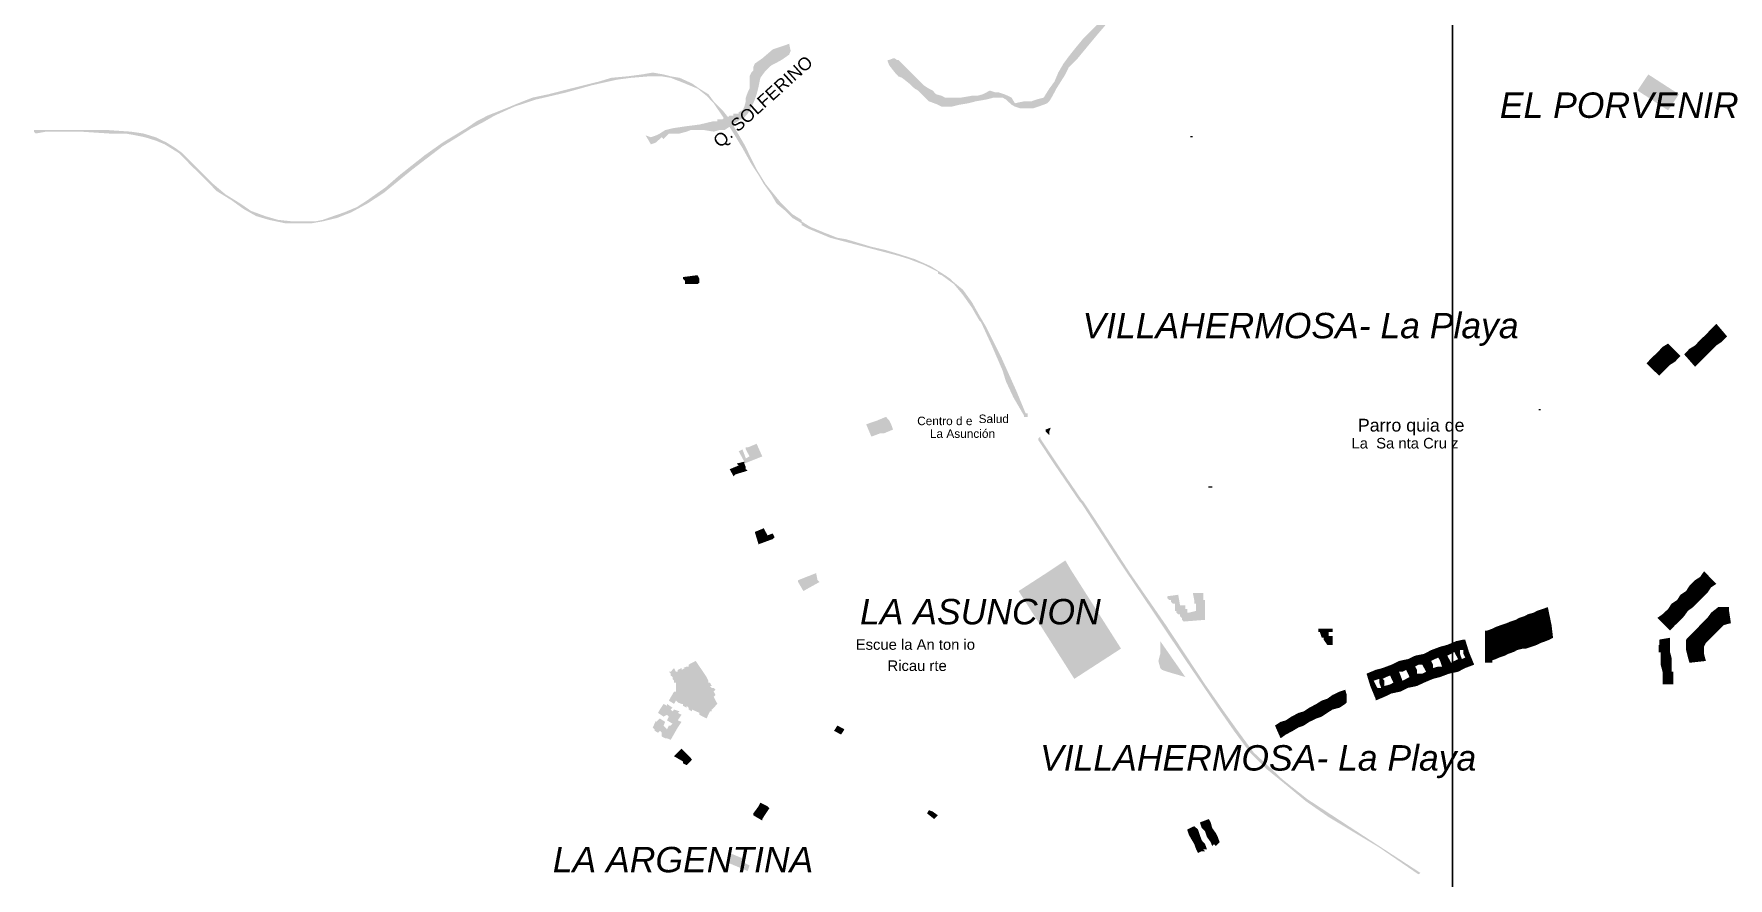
# Model space of a CAD drawing. Header units: millimetres. Extents: x -3588 to 75209, y -3737 to 38254.
# Drawn here: x 2974 to 4254, y 19229 to 19866 of the extents above; entities that cross this region are included whole.
import ezdxf

# ---------------------------------------------------------------- set-up
doc = ezdxf.new("R2010")
doc.units = ezdxf.units.MM
for name, color, linetype in [('H', 250, 'Continuous'), ('P', 253, 'Continuous'), ('T', 7, 'Continuous')]:
    doc.layers.add(name, color=color, linetype=linetype)

msp = doc.modelspace()

# ---------------------------------------------------------------- hatches: boundary and pattern name
at = {"layer": 'H', "linetype": 'Continuous'}
for points in [[(4041.519, 20194.553), (4041.519, 20186.375), (4037.566, 20182.422), (4033.325, 20178.469), (4029.372, 20175.636), (4027.964, 20171.699), (4025.419, 20170.275), (4024.011, 20167.458), (4019.786, 20163.506), (4017.241, 20158.144), (4014.408, 20155.312), (4013, 20152.495), (4011.88, 20149.95), (4009.047, 20147.134), (4007.639, 20144.589), (4005.094, 20143.181), (4005.094, 20141.773), (4003.686, 20140.364), (4002.278, 20138.94), (3999.461, 20137.82), (3998.325, 20136.411), (3994.084, 20133.579), (3991.555, 20131.05), (3988.722, 20126.809), (3988.722, 20125.401), (3987.314, 20124.264), (3987.314, 20121.448), (3985.906, 20117.495), (3985.906, 20116.087), (3984.77, 20113.254), (3984.77, 20110.725), (3984.77, 20109.301), (3984.77, 20105.076), (3984.77, 20102.531), (3984.77, 20099.715), (3985.906, 20098.29), (3987.314, 20094.338), (3987.314, 20091.521), (3991.555, 20086.16), (3992.675, 20082.207), (3994.084, 20080.798), (3995.508, 20079.39), (3995.508, 20077.966), (3996.916, 20076.845), (3996.916, 20072.604), (3996.916, 20068.652), (3996.916, 20065.835), (3996.916, 20063.29), (3996.916, 20059.065), (3996.916, 20055.112), (3995.508, 20053.688), (3994.084, 20050.871), (3991.555, 20048.327), (3990.131, 20046.919), (3987.314, 20046.919), (3985.906, 20045.51), (3980.545, 20042.966), (3979.136, 20041.557), (3976.592, 20040.149), (3973.759, 20038.741), (3969.806, 20038.741), (3954.859, 20034.788), (3949.481, 20031.955), (3945.256, 20030.547), (3941.303, 20029.426), (3937.351, 20026.594), (3933.11, 20025.185), (3927.748, 20021.233), (3923.795, 20018.416), (3919.57, 20014.463), (3914.209, 20009.102), (3910.256, 20003.452), (3907.424, 20000.908), (3903.471, 19998.091), (3900.654, 19995.547), (3896.701, 19992.714), (3892.46, 19989.897), (3888.507, 19988.777), (3884.282, 19985.944), (3881.738, 19984.536), (3880.329, 19983.128), (3878.921, 19981.991), (3878.921, 19980.583), (3877.513, 19979.175), (3877.513, 19977.766), (3876.376, 19976.342), (3873.56, 19975.222), (3872.135, 19975.222), (3872.135, 19973.814), (3869.607, 19972.389), (3868.183, 19970.981), (3865.366, 19968.452), (3862.821, 19965.62), (3861.413, 19962.803), (3860.005, 19962.803), (3857.188, 19961.667), (3853.235, 19958.85), (3850.402, 19957.442), (3846.449, 19954.897), (3845.041, 19954.897), (3845.041, 19953.489), (3843.633, 19952.065), (3843.633, 19950.656), (3843.633, 19948.128), (3842.497, 19943.887), (3842.497, 19939.934), (3842.497, 19935.693), (3842.497, 19934.572), (3842.497, 19933.164), (3841.088, 19931.74), (3839.68, 19928.923), (3838.272, 19927.803), (3835.727, 19926.379), (3832.91, 19926.379), (3831.486, 19926.379), (3826.125, 19926.379), (3823.308, 19926.379), (3820.763, 19927.803), (3819.355, 19927.803), (3817.947, 19928.923), (3816.539, 19930.331), (3816.539, 19931.74), (3815.402, 19935.693), (3813.994, 19941.342), (3813.994, 19943.887), (3812.586, 19946.703), (3811.161, 19952.065), (3808.633, 19956.017), (3807.208, 19957.442), (3807.208, 19958.85), (3805.8, 19958.85), (3801.847, 19960.258), (3799.03, 19960.258), (3797.622, 19960.258), (3796.214, 19958.85), (3795.078, 19957.442), (3793.669, 19956.017), (3792.261, 19954.897), (3790.837, 19953.489), (3789.428, 19949.248), (3788.308, 19946.703), (3785.475, 19941.342), (3782.659, 19935.693), (3781.522, 19930.331), (3780.114, 19926.379), (3780.114, 19924.97), (3781.522, 19923.562), (3781.522, 19922.154), (3782.659, 19921.017), (3784.067, 19919.609), (3786.884, 19918.201), (3790.837, 19915.368), (3795.078, 19912.839), (3797.622, 19910.007), (3799.03, 19907.478), (3800.439, 19906.054), (3800.439, 19903.237), (3800.439, 19901.829), (3800.439, 19899.284), (3800.439, 19897.876), (3800.439, 19895.043), (3797.622, 19892.515), (3795.078, 19887.153), (3792.261, 19882.912), (3784.067, 19873.598), (3775.889, 19863.996), (3769.104, 19855.818), (3762.334, 19847.624), (3755.564, 19840.855), (3754.428, 19838.31), (3753.02, 19835.493), (3746.234, 19824.755), (3743.418, 19819.394), (3740.873, 19815.169), (3739.465, 19813.744), (3736.648, 19812.624), (3732.695, 19811.216), (3728.454, 19809.792), (3725.909, 19809.792), (3724.501, 19809.792), (3721.685, 19809.792), (3720.548, 19809.792), (3719.14, 19809.792), (3714.915, 19811.216), (3712.37, 19812.624), (3708.129, 19816.577), (3705.585, 19817.985), (3702.768, 19817.985), (3701.36, 19817.985), (3698.815, 19817.985), (3693.454, 19816.577), (3685.26, 19815.169), (3679.899, 19813.744), (3673.129, 19812.624), (3667.48, 19811.216), (3662.119, 19811.216), (3659.574, 19811.216), (3656.757, 19812.624), (3653.941, 19813.744), (3649.988, 19815.169), (3647.155, 19817.985), (3644.611, 19820.53), (3641.794, 19823.347), (3639.249, 19824.755), (3635.024, 19828.708), (3629.663, 19832.949), (3626.831, 19834.069), (3624.286, 19836.902), (3620.061, 19842.263), (3618.925, 19845.08), (3618.925, 19846.504), (3620.061, 19846.504), (3622.878, 19847.624), (3624.286, 19847.624), (3625.71, 19846.504), (3626.831, 19846.504), (3628.239, 19845.08), (3631.071, 19842.263), (3635.024, 19838.31), (3639.249, 19834.069), (3641.794, 19831.541), (3646.035, 19827.3), (3649.988, 19824.755), (3652.805, 19823.347), (3655.349, 19820.53), (3659.574, 19819.394), (3662.119, 19817.985), (3664.935, 19817.985), (3668.888, 19817.985), (3674.266, 19817.985), (3682.443, 19819.394), (3686.684, 19819.394), (3690.637, 19820.53), (3693.454, 19821.938), (3695.999, 19823.347), (3700.224, 19821.938), (3702.768, 19821.938), (3707.009, 19820.53), (3709.538, 19819.394), (3712.37, 19817.985), (3714.915, 19813.744), (3721.685, 19815.169), (3727.334, 19815.169), (3731.287, 19816.577), (3736.648, 19817.985), (3740.873, 19824.755), (3744.826, 19830.116), (3747.659, 19836.902), (3751.611, 19843.671), (3755.564, 19849.033), (3759.789, 19854.394), (3766.559, 19862.588), (3781.522, 19877.551), (3786.884, 19884.321), (3789.428, 19889.682), (3790.837, 19891.09), (3792.261, 19893.923), (3792.261, 19896.468), (3793.669, 19899.284), (3793.669, 19901.829), (3792.261, 19904.646), (3790.837, 19906.054), (3789.428, 19908.598), (3786.884, 19911.415), (3782.659, 19914.248), (3778.706, 19916.792), (3775.889, 19918.201), (3775.889, 19919.609), (3774.753, 19921.017), (3774.753, 19923.562), (3774.753, 19927.803), (3774.753, 19931.74), (3777.297, 19938.525), (3780.114, 19942.478), (3782.659, 19946.703), (3784.067, 19950.656), (3786.884, 19956.017), (3789.428, 19958.85), (3790.837, 19960.258), (3792.261, 19961.667), (3793.669, 19962.803), (3795.078, 19962.803), (3797.622, 19964.211), (3800.439, 19964.211), (3804.392, 19964.211), (3808.633, 19962.803), (3809.753, 19962.803), (3811.161, 19960.258), (3812.586, 19957.442), (3815.402, 19954.897), (3817.947, 19946.703), (3820.763, 19942.478), (3820.763, 19938.525), (3822.172, 19937.117), (3822.172, 19934.572), (3823.308, 19933.164), (3823.308, 19931.74), (3826.125, 19930.331), (3827.533, 19928.923), (3828.957, 19928.923), (3830.078, 19928.923), (3832.91, 19930.331), (3835.727, 19931.74), (3836.863, 19933.164), (3838.272, 19934.572), (3839.68, 19935.693), (3839.68, 19938.525), (3839.68, 19939.934), (3839.68, 19942.478), (3839.68, 19945.295), (3839.68, 19949.248), (3841.088, 19952.065), (3842.497, 19953.489), (3842.497, 19954.897), (3845.041, 19957.442), (3847.858, 19958.85), (3850.402, 19960.258), (3851.811, 19961.667), (3854.643, 19962.803), (3857.188, 19964.211), (3860.005, 19967.028), (3861.413, 19968.452), (3863.958, 19970.981), (3865.366, 19973.814), (3868.183, 19975.222), (3869.607, 19976.342), (3872.135, 19979.175), (3872.135, 19981.991), (3873.56, 19981.991), (3874.968, 19983.128), (3876.376, 19983.128), (3878.921, 19985.944), (3880.329, 19987.353), (3881.738, 19988.777), (3883.146, 19989.897), (3884.282, 19989.897), (3885.691, 19991.306), (3888.507, 19994.138), (3889.932, 19995.547), (3892.46, 19996.667), (3897.837, 19999.5), (3900.654, 20002.316), (3904.607, 20006.269), (3911.377, 20014.463), (3914.209, 20016.992), (3918.162, 20021.233), (3922.387, 20023.777), (3924.932, 20026.594), (3930.581, 20030.547), (3934.534, 20031.955), (3938.487, 20034.788), (3944.12, 20037.316), (3949.481, 20038.741), (3958.812, 20041.557), (3968.398, 20044.102), (3973.759, 20045.51), (3975.183, 20045.51), (3976.592, 20046.919), (3980.545, 20049.751), (3981.953, 20049.751), (3983.361, 20049.751), (3987.314, 20050.871), (3988.722, 20050.871), (3990.131, 20050.871), (3990.131, 20052.28), (3990.131, 20055.112), (3991.555, 20059.065), (3992.675, 20060.474), (3994.084, 20063.29), (3992.675, 20070.076), (3991.555, 20075.437), (3990.131, 20077.966), (3988.722, 20082.207), (3987.314, 20084.751), (3984.77, 20087.568), (3983.361, 20090.401), (3980.545, 20098.29), (3980.545, 20099.715), (3980.545, 20102.531), (3980.545, 20105.076), (3980.545, 20109.301), (3980.545, 20111.846), (3980.545, 20114.662), (3981.953, 20117.495), (3981.953, 20120.039), (3983.361, 20122.856), (3984.77, 20124.264), (3984.77, 20125.401), (3985.906, 20126.809), (3987.314, 20129.626), (3990.131, 20133.579), (3992.675, 20136.411), (3994.084, 20137.82), (3996.916, 20138.94), (3998.325, 20140.364), (3999.461, 20141.773), (4000.869, 20141.773), (4002.278, 20143.181), (4003.686, 20144.589), (4006.231, 20147.134), (4006.231, 20148.542), (4007.639, 20149.95), (4009.047, 20151.375), (4010.456, 20153.903), (4010.456, 20155.312), (4011.88, 20156.736), (4013, 20158.144), (4013, 20159.265), (4013, 20162.097), (4014.408, 20163.506), (4015.833, 20164.914), (4017.241, 20167.458), (4018.649, 20170.275), (4019.786, 20171.699), (4018.649, 20172.82), (4018.649, 20174.228), (4019.786, 20175.636), (4021.194, 20177.061), (4022.602, 20179.589), (4024.011, 20179.589), (4025.419, 20181.014), (4026.555, 20182.422), (4029.372, 20185.239), (4032.205, 20187.783), (4036.157, 20190.6), (4037.566, 20192.024), (4041.519, 20194.553), (4041.519, 20194.553)], [(3544.411, 19858.635), (3545.532, 19853.274), (3544.411, 19850.441), (3538.762, 19846.504), (3536.217, 19845.08), (3530.856, 19842.263), (3526.615, 19838.31), (3522.662, 19832.949), (3521.254, 19826.179), (3519.846, 19820.53), (3518.437, 19816.577), (3517.301, 19813.744), (3515.893, 19811.216), (3514.484, 19808.383), (3513.076, 19805.855), (3510.532, 19803.022), (3509.123, 19801.614), (3507.715, 19801.614), (3495.568, 19793.42), (3492.751, 19793.42), (3491.343, 19793.42), (3487.39, 19792.299), (3480.605, 19793.42), (3476.652, 19793.42), (3472.427, 19793.42), (3469.882, 19793.42), (3467.065, 19792.299), (3461.688, 19790.891), (3457.463, 19790.891), (3453.51, 19790.891), (3452.102, 19789.467), (3449.557, 19786.65), (3448.149, 19788.058), (3445.316, 19785.53), (3443.908, 19784.106), (3439.955, 19782.697), (3436.002, 19789.467), (3439.955, 19788.058), (3443.908, 19789.467), (3446.741, 19790.891), (3450.694, 19793.42), (3456.327, 19794.844), (3465.641, 19796.252), (3476.652, 19797.661), (3487.39, 19800.205), (3488.798, 19800.205), (3490.207, 19800.205), (3490.207, 19801.614), (3491.343, 19801.614), (3492.751, 19801.614), (3494.16, 19801.614), (3495.568, 19803.022), (3496.976, 19803.022), (3498.113, 19803.022), (3499.521, 19804.43), (3500.929, 19804.43), (3502.338, 19804.43), (3502.338, 19805.855), (3503.762, 19805.855), (3504.882, 19805.855), (3506.291, 19805.855), (3506.291, 19806.975), (3509.123, 19808.383), (3510.532, 19811.216), (3511.668, 19815.169), (3511.668, 19817.985), (3513.076, 19821.938), (3514.484, 19824.755), (3514.484, 19830.116), (3514.484, 19834.069), (3515.893, 19836.902), (3517.301, 19838.31), (3517.301, 19840.855), (3518.437, 19843.671), (3524.087, 19847.624), (3531.993, 19854.394), (3536.217, 19855.818), (3544.411, 19858.635), (3544.411, 19858.635)], [(2992.811, 19792.299), (2983.225, 19792.299), (2975.319, 19790.891), (2973.895, 19792.299), (2973.895, 19793.42), (2975.319, 19793.42), (2982.089, 19793.42), (2991.403, 19793.42), (3009.183, 19793.42), (3030.644, 19793.42), (3047.016, 19792.299), (3056.618, 19790.891), (3065.932, 19788.058), (3074.11, 19784.106), (3080.896, 19779.881), (3086.257, 19775.928), (3094.435, 19767.734), (3109.398, 19752.77), (3118.713, 19744.88), (3129.723, 19738.095), (3137.917, 19732.446), (3148.64, 19728.493), (3158.242, 19725.676), (3168.964, 19724.556), (3177.142, 19724.556), (3186.472, 19724.556), (3192.106, 19725.676), (3200.011, 19728.493), (3208.205, 19731.325), (3217.792, 19735.278), (3225.986, 19740.639), (3239.541, 19750.242), (3250.263, 19759.556), (3269.18, 19774.519), (3282.719, 19784.106), (3300.515, 19794.844), (3308.421, 19800.205), (3316.599, 19804.43), (3330.154, 19809.792), (3339.74, 19813.744), (3350.478, 19817.985), (3362.609, 19820.53), (3378.981, 19824.755), (3400.714, 19830.116), (3410.044, 19832.949), (3422.463, 19834.069), (3433.186, 19835.493), (3441.363, 19836.902), (3449.557, 19835.493), (3454.919, 19834.069), (3461.688, 19832.949), (3471.018, 19828.708), (3476.652, 19824.755), (3483.437, 19820.53), (3487.39, 19815.169), (3494.16, 19808.383), (3499.521, 19801.614), (3504.882, 19792.299), (3510.532, 19782.697), (3519.846, 19763.781), (3526.615, 19752.77), (3537.626, 19739.231), (3541.579, 19735.278), (3546.94, 19729.917), (3553.726, 19725.676), (3553.726, 19724.556), (3560.495, 19720.315), (3570.097, 19716.362), (3580.82, 19712.121), (3587.589, 19711.001), (3606.506, 19705.351), (3617.516, 19702.807), (3626.831, 19699.99), (3639.249, 19696.037), (3651.396, 19690.676), (3662.119, 19683.906), (3666.36, 19681.074), (3667.48, 19679.665), (3675.674, 19672.896), (3682.443, 19663.582), (3687.805, 19653.979), (3693.454, 19644.377), (3704.176, 19622.932), (3716.323, 19595.822), (3723.093, 19579.45), (3724.501, 19579.45), (3724.501, 19578.042), (3724.501, 19576.905), (3723.093, 19576.905), (3721.685, 19576.905), (3721.685, 19578.042), (3713.779, 19591.597), (3708.129, 19603.728), (3705.585, 19611.922), (3697.407, 19630.822), (3689.213, 19648.618), (3687.805, 19650.026), (3682.443, 19659.341), (3675.674, 19668.943), (3668.888, 19677.121), (3659.574, 19683.906), (3656.757, 19685.027), (3656.757, 19686.435), (3646.035, 19691.796), (3635.024, 19696.037), (3626.831, 19698.582), (3621.469, 19699.99), (3605.386, 19704.231), (3575.459, 19712.121), (3561.903, 19717.77), (3559.087, 19718.906), (3553.726, 19721.723), (3553.726, 19723.131), (3546.94, 19727.084), (3541.579, 19732.446), (3534.809, 19738.095), (3530.856, 19744.88), (3525.207, 19752.77), (3521.254, 19759.556), (3515.893, 19767.734), (3509.123, 19779.881), (3500.929, 19793.42), (3492.751, 19805.855), (3487.39, 19813.744), (3482.013, 19819.394), (3475.243, 19824.755), (3465.641, 19828.708), (3454.919, 19832.949), (3448.149, 19834.069), (3438.547, 19834.069), (3424.992, 19832.949), (3414.269, 19831.541), (3395.353, 19827.3), (3376.164, 19821.938), (3365.442, 19819.394), (3353.295, 19816.577), (3336.923, 19811.216), (3321.96, 19804.43), (3312.646, 19799.069), (3304.468, 19794.844), (3293.729, 19788.058), (3282.719, 19781.289), (3271.996, 19773.095), (3259.865, 19763.781), (3238.116, 19746.001), (3225.986, 19738.095), (3213.567, 19731.325), (3202.844, 19727.084), (3192.106, 19724.556), (3183.928, 19723.131), (3174.326, 19723.131), (3163.603, 19723.131), (3151.456, 19725.676), (3141.87, 19728.493), (3132.268, 19733.87), (3122.954, 19740.639), (3111.943, 19747.409), (3101.221, 19758.42), (3093.027, 19766.325), (3083.713, 19775.928), (3072.702, 19782.697), (3065.932, 19785.53), (3057.738, 19788.058), (3050.969, 19789.467), (3043.063, 19790.891), (3030.644, 19790.891), (3009.183, 19792.299), (2992.811, 19792.299), (2992.811, 19792.299)], [(4208.341, 19808.383), (4185.2, 19823.347), (4193.378, 19835.493), (4216.535, 19820.53), (4208.341, 19808.383), (4208.341, 19808.383)], [(3476.652, 19681.074), (3476.652, 19678.257), (3475.243, 19677.121), (3465.641, 19677.121), (3465.641, 19679.665), (3464.233, 19681.074), (3464.233, 19682.482), (3475.243, 19683.906), (3476.652, 19681.074), (3476.652, 19681.074)], [(4252.944, 19637.608), (4248.991, 19633.655), (4240.813, 19643.257), (4244.766, 19647.194), (4252.944, 19637.608), (4252.944, 19637.608)], [(4213.703, 19618.691), (4204.116, 19629.702), (4208.341, 19632.246), (4217.656, 19622.932), (4213.703, 19618.691), (4213.703, 19618.691)], [(4240.813, 19626.869), (4236.86, 19622.932), (4228.666, 19630.822), (4232.619, 19635.063), (4240.813, 19626.869), (4240.813, 19626.869)], [(4244.766, 19630.822), (4240.813, 19626.869), (4232.619, 19635.063), (4236.86, 19639.016), (4244.766, 19630.822), (4244.766, 19630.822)], [(4248.991, 19633.655), (4244.766, 19630.822), (4236.86, 19639.016), (4240.813, 19643.257), (4248.991, 19633.655), (4248.991, 19633.655)], [(4205.525, 19611.922), (4201.572, 19607.969), (4191.97, 19617.283), (4195.923, 19621.508), (4205.525, 19611.922), (4205.525, 19611.922)], [(4209.766, 19616.147), (4205.525, 19611.922), (4195.923, 19621.508), (4200.164, 19625.461), (4209.766, 19616.147), (4209.766, 19616.147)], [(4213.703, 19618.691), (4209.766, 19616.147), (4200.164, 19625.461), (4204.116, 19629.702), (4213.703, 19618.691), (4213.703, 19618.691)], [(4232.619, 19618.691), (4228.666, 19614.738), (4220.488, 19624.052), (4224.441, 19628.293), (4232.619, 19618.691), (4232.619, 19618.691)], [(4236.86, 19622.932), (4232.619, 19618.691), (4224.441, 19628.293), (4228.666, 19630.822), (4236.86, 19622.932), (4236.86, 19622.932)], [(3622.878, 19567.319), (3616.108, 19564.487), (3613.291, 19564.487), (3606.506, 19561.958), (3602.553, 19571.272), (3610.747, 19574.089), (3617.516, 19576.905), (3620.061, 19574.089), (3621.469, 19571.272), (3622.878, 19567.319), (3622.878, 19567.319)], [(3740.873, 19563.078), (3738.056, 19565.895), (3738.056, 19567.319), (3742.009, 19568.728), (3740.873, 19565.895), (3740.873, 19564.487), (3740.873, 19563.078), (3740.873, 19563.078)], [(3509.123, 19552.356), (3509.123, 19552.356), (3511.668, 19545.57), (3514.484, 19546.995), (3511.668, 19552.356), (3511.668, 19553.764), (3513.076, 19553.764), (3519.846, 19556.581), (3524.087, 19546.995), (3510.532, 19541.633), (3510.532, 19543.042), (3506.291, 19550.947), (3509.123, 19552.356), (3509.123, 19552.356), (3511.668, 19552.356), (3509.123, 19552.356), (3509.123, 19552.356)], [(3763.742, 19513.115), (3746.234, 19538.801), (3732.695, 19559.125), (3732.695, 19560.534), (3734.103, 19561.958), (3734.103, 19560.534), (3747.659, 19540.209), (3765.151, 19514.523), (3766.559, 19513.115), (3777.297, 19496.743), (3801.847, 19458.91), (3828.957, 19419.685), (3858.596, 19374.795), (3873.56, 19353.334), (3884.282, 19338.386), (3895.293, 19323.423), (3911.377, 19308.459), (3917.026, 19303.098), (3923.795, 19297.737), (3935.942, 19288.134), (3966.989, 19267.81), (4021.194, 19232.522), (4019.786, 19231.385), (3990.131, 19251.71), (3952.026, 19274.579), (3934.534, 19286.726), (3919.57, 19299.145), (3904.607, 19311.276), (3892.46, 19323.423), (3880.329, 19339.794), (3868.183, 19357.287), (3842.497, 19395.119), (3817.947, 19431.816), (3795.078, 19465.696), (3765.151, 19511.706), (3763.742, 19513.115), (3763.742, 19513.115)], [(3503.762, 19533.439), (3502.338, 19532.031), (3499.521, 19537.392), (3506.291, 19540.209), (3504.882, 19541.633), (3510.532, 19543.042), (3510.532, 19541.633), (3511.668, 19538.801), (3511.668, 19537.392), (3513.076, 19536.256), (3503.762, 19533.439), (3503.762, 19533.439)], [(3533.401, 19486.02), (3531.993, 19484.596), (3521.254, 19480.659), (3518.437, 19489.973), (3525.207, 19492.79), (3528.04, 19487.429), (3531.993, 19488.837), (3533.401, 19486.02), (3533.401, 19486.02)], [(3740.873, 19460.334), (3753.02, 19468.512), (3756.973, 19461.743), (3795.078, 19401.889), (3759.789, 19379.036), (3717.732, 19445.371), (3740.873, 19460.334), (3740.873, 19460.334)], [(3564.736, 19450.732), (3555.134, 19445.371), (3551.181, 19452.141), (3551.181, 19453.549), (3564.736, 19458.91), (3565.856, 19453.549), (3567.265, 19452.141), (3564.736, 19450.732), (3564.736, 19450.732)], [(4237.98, 19443.947), (4234.027, 19440.01), (4224.441, 19449.324), (4228.666, 19453.549), (4237.98, 19443.947), (4237.98, 19443.947)], [(4240.813, 19448.188), (4237.98, 19443.947), (4228.666, 19453.549), (4232.619, 19456.093), (4240.813, 19448.188), (4240.813, 19448.188)], [(4244.766, 19450.732), (4240.813, 19448.188), (4232.619, 19456.093), (4235.452, 19460.334), (4244.766, 19450.732), (4244.766, 19450.732)], [(3858.596, 19423.622), (3841.088, 19422.214), (3842.497, 19422.214), (3841.088, 19423.622), (3841.088, 19425.046), (3839.68, 19426.455), (3839.68, 19427.863), (3838.272, 19427.863), (3836.863, 19428.999), (3836.863, 19430.407), (3835.727, 19430.407), (3835.727, 19431.816), (3835.727, 19435.769), (3834.319, 19435.769), (3832.91, 19437.177), (3832.91, 19438.585), (3831.486, 19438.585), (3830.078, 19440.01), (3830.078, 19441.418), (3838.272, 19442.538), (3839.68, 19434.632), (3843.633, 19434.632), (3843.633, 19431.816), (3845.041, 19431.816), (3845.041, 19428.999), (3846.449, 19428.999), (3851.811, 19430.407), (3851.811, 19435.769), (3850.402, 19435.769), (3850.402, 19438.585), (3849.282, 19443.947), (3857.188, 19443.947), (3857.188, 19438.585), (3858.596, 19438.585), (3858.596, 19428.999), (3858.596, 19423.622), (3858.596, 19423.622)], [(4227.258, 19433.224), (4223.305, 19430.407), (4215.127, 19438.585), (4217.656, 19442.538), (4227.258, 19433.224), (4227.258, 19433.224)], [(4231.211, 19437.177), (4227.258, 19433.224), (4217.656, 19442.538), (4221.897, 19445.371), (4231.211, 19437.177), (4231.211, 19437.177)], [(4234.027, 19440.01), (4231.211, 19437.177), (4221.897, 19445.371), (4224.441, 19449.324), (4234.027, 19440.01), (4234.027, 19440.01)], [(4106.718, 19415.444), (4105.31, 19414.308), (4103.901, 19414.308), (4099.948, 19426.455), (4102.493, 19427.863), (4106.718, 19415.444), (4106.718, 19415.444)], [(4110.671, 19416.852), (4107.854, 19415.444), (4106.718, 19415.444), (4102.493, 19427.863), (4106.718, 19428.999), (4110.671, 19416.852), (4110.671, 19416.852)], [(4113.503, 19418.261), (4112.079, 19416.852), (4110.671, 19416.852), (4106.718, 19428.999), (4109.262, 19430.407), (4113.503, 19418.261), (4113.503, 19418.261)], [(4117.456, 19419.685), (4114.624, 19418.261), (4113.503, 19418.261), (4109.262, 19430.407), (4113.503, 19431.816), (4117.456, 19419.685), (4117.456, 19419.685)], [(4120.273, 19419.685), (4117.456, 19419.685), (4113.503, 19431.816), (4117.456, 19433.224), (4120.273, 19419.685), (4120.273, 19419.685)], [(4213.703, 19419.685), (4209.766, 19415.444), (4200.164, 19425.046), (4204.116, 19427.863), (4213.703, 19419.685), (4213.703, 19419.685)], [(4216.535, 19422.214), (4213.703, 19419.685), (4204.116, 19427.863), (4208.341, 19431.816), (4216.535, 19422.214), (4216.535, 19422.214)], [(4220.488, 19426.455), (4216.535, 19422.214), (4208.341, 19431.816), (4210.886, 19435.769), (4220.488, 19426.455), (4220.488, 19426.455)], [(4223.305, 19430.407), (4220.488, 19426.455), (4210.886, 19435.769), (4215.127, 19438.585), (4223.305, 19430.407), (4223.305, 19430.407)], [(4250.415, 19419.685), (4246.174, 19415.444), (4237.98, 19425.046), (4240.813, 19428.999), (4250.415, 19419.685), (4250.415, 19419.685)], [(4250.415, 19419.685), (4240.813, 19428.999), (4246.174, 19433.224), (4248.991, 19433.224), (4250.415, 19419.685), (4250.415, 19419.685)], [(4254.352, 19430.407), (4255.776, 19421.093), (4250.415, 19419.685), (4248.991, 19433.224), (4254.352, 19433.224), (4254.352, 19430.407), (4254.352, 19430.407)], [(3950.906, 19404.722), (3948.073, 19408.674), (3948.073, 19410.083), (3946.665, 19410.083), (3945.256, 19414.308), (3944.12, 19414.308), (3944.12, 19416.852), (3954.859, 19416.852), (3954.859, 19414.308), (3952.026, 19414.308), (3952.026, 19411.491), (3954.859, 19411.491), (3954.859, 19406.13), (3954.859, 19404.722), (3950.906, 19404.722), (3950.906, 19404.722)], [(4076.807, 19404.722), (4073.974, 19403.297), (4071.43, 19401.889), (4070.021, 19401.889), (4070.021, 19415.444), (4071.43, 19415.444), (4076.807, 19404.722), (4076.807, 19404.722)], [(4079.624, 19404.722), (4078.215, 19404.722), (4076.807, 19404.722), (4071.43, 19415.444), (4075.383, 19416.852), (4079.624, 19404.722), (4079.624, 19404.722)], [(4083.576, 19406.13), (4080.76, 19406.13), (4079.624, 19404.722), (4075.383, 19416.852), (4078.215, 19418.261), (4083.576, 19406.13), (4083.576, 19406.13)], [(4086.393, 19407.538), (4084.985, 19407.538), (4083.576, 19406.13), (4078.215, 19418.261), (4082.168, 19419.685), (4086.393, 19407.538), (4086.393, 19407.538)], [(4090.346, 19408.674), (4087.529, 19408.674), (4086.393, 19407.538), (4082.168, 19419.685), (4086.393, 19421.093), (4090.346, 19408.674), (4090.346, 19408.674)], [(4093.179, 19410.083), (4091.754, 19410.083), (4090.346, 19408.674), (4086.393, 19421.093), (4088.938, 19422.214), (4093.179, 19410.083), (4093.179, 19410.083)], [(4097.132, 19411.491), (4094.299, 19411.491), (4093.179, 19410.083), (4088.938, 19422.214), (4093.179, 19423.622), (4097.132, 19411.491), (4097.132, 19411.491)], [(4099.948, 19412.899), (4098.54, 19412.899), (4097.132, 19411.491), (4093.179, 19423.622), (4095.707, 19425.046), (4099.948, 19412.899), (4099.948, 19412.899)], [(4103.901, 19414.308), (4101.085, 19412.899), (4099.948, 19412.899), (4095.707, 19425.046), (4099.948, 19426.455), (4103.901, 19414.308), (4103.901, 19414.308)], [(4109.262, 19404.722), (4105.31, 19403.297), (4101.085, 19412.899), (4103.901, 19414.308), (4105.31, 19414.308), (4109.262, 19404.722), (4109.262, 19404.722)], [(4112.079, 19406.13), (4109.262, 19404.722), (4105.31, 19414.308), (4106.718, 19415.444), (4107.854, 19415.444), (4112.079, 19406.13), (4112.079, 19406.13)], [(4116.032, 19407.538), (4112.079, 19406.13), (4107.854, 19415.444), (4110.671, 19416.852), (4112.079, 19416.852), (4116.032, 19407.538), (4116.032, 19407.538)], [(4118.865, 19408.674), (4116.032, 19407.538), (4112.079, 19416.852), (4113.503, 19418.261), (4114.624, 19418.261), (4118.865, 19408.674), (4118.865, 19408.674)], [(4121.409, 19410.083), (4118.865, 19408.674), (4114.624, 19418.261), (4117.456, 19419.685), (4120.273, 19419.685), (4121.409, 19410.083), (4121.409, 19410.083)], [(4236.86, 19406.13), (4235.452, 19403.297), (4221.897, 19408.674), (4227.258, 19414.308), (4236.86, 19406.13), (4236.86, 19406.13)], [(4239.405, 19408.674), (4236.86, 19406.13), (4227.258, 19414.308), (4231.211, 19418.261), (4239.405, 19408.674), (4239.405, 19408.674)], [(4243.63, 19412.899), (4239.405, 19408.674), (4231.211, 19418.261), (4234.027, 19421.093), (4243.63, 19412.899), (4243.63, 19412.899)], [(4246.174, 19415.444), (4243.63, 19412.899), (4234.027, 19421.093), (4237.98, 19425.046), (4246.174, 19415.444), (4246.174, 19415.444)], [(3843.633, 19380.444), (3830.078, 19384.397), (3826.125, 19385.805), (3824.716, 19387.213), (3823.308, 19392.575), (3824.716, 19397.936), (3824.716, 19404.722), (3824.716, 19406.13), (3824.716, 19407.538), (3843.633, 19380.444), (3843.633, 19380.444)], [(4036.157, 19401.889), (4038.974, 19392.575), (4036.157, 19392.575), (4034.733, 19395.119), (4032.205, 19393.983), (4029.372, 19400.769), (4036.157, 19403.297), (4036.157, 19401.889), (4036.157, 19401.889)], [(4042.927, 19393.983), (4038.974, 19392.575), (4036.157, 19401.889), (4036.157, 19403.297), (4041.519, 19404.722), (4042.927, 19404.722), (4044.335, 19397.936), (4041.519, 19396.528), (4042.927, 19393.983), (4042.927, 19393.983)], [(4051.105, 19400.769), (4051.105, 19397.936), (4048.288, 19396.528), (4046.88, 19399.36), (4044.335, 19397.936), (4042.927, 19404.722), (4041.519, 19404.722), (4048.288, 19407.538), (4048.288, 19406.13), (4051.105, 19400.769), (4051.105, 19400.769)], [(4055.058, 19408.674), (4057.891, 19399.36), (4053.65, 19397.936), (4053.65, 19400.769), (4051.105, 19400.769), (4048.288, 19406.13), (4048.288, 19407.538), (4053.65, 19408.674), (4055.058, 19408.674), (4055.058, 19408.674)], [(4070.021, 19391.166), (4075.671, 19391.166), (4075.671, 19402.177), (4070.021, 19402.177), (4070.021, 19391.166)], [(4078.215, 19393.983), (4073.974, 19392.575), (4071.43, 19401.889), (4073.974, 19403.297), (4078.215, 19393.983), (4078.215, 19393.983)], [(4080.76, 19395.119), (4078.215, 19393.983), (4073.974, 19403.297), (4076.807, 19404.722), (4078.215, 19404.722), (4080.76, 19395.119), (4080.76, 19395.119)], [(4084.985, 19396.528), (4080.76, 19395.119), (4078.215, 19404.722), (4079.624, 19404.722), (4080.76, 19406.13), (4084.985, 19396.528), (4084.985, 19396.528)], [(4087.529, 19397.936), (4084.985, 19396.528), (4080.76, 19406.13), (4083.576, 19406.13), (4084.985, 19407.538), (4087.529, 19397.936), (4087.529, 19397.936)], [(4091.754, 19399.36), (4087.529, 19397.936), (4084.985, 19407.538), (4086.393, 19407.538), (4087.529, 19408.674), (4091.754, 19399.36), (4091.754, 19399.36)], [(4094.299, 19400.769), (4091.754, 19399.36), (4087.529, 19408.674), (4090.346, 19408.674), (4091.754, 19410.083), (4094.299, 19400.769), (4094.299, 19400.769)], [(4098.54, 19401.889), (4094.299, 19400.769), (4091.754, 19410.083), (4093.179, 19410.083), (4094.299, 19411.491), (4098.54, 19401.889), (4098.54, 19401.889)], [(4101.085, 19401.889), (4098.54, 19401.889), (4094.299, 19411.491), (4097.132, 19411.491), (4098.54, 19412.899), (4101.085, 19401.889), (4101.085, 19401.889)], [(4105.31, 19403.297), (4101.085, 19401.889), (4098.54, 19412.899), (4099.948, 19412.899), (4101.085, 19412.899), (4105.31, 19403.297), (4105.31, 19403.297)], [(4201.284, 19399.072), (4209.766, 19399.072), (4209.766, 19404.722), (4201.284, 19404.722), (4201.284, 19399.072)], [(4209.766, 19404.722), (4201.572, 19404.722), (4201.572, 19408.674), (4209.766, 19410.083), (4209.766, 19404.722), (4209.766, 19404.722)], [(4235.452, 19403.297), (4221.897, 19400.769), (4221.897, 19408.674), (4235.452, 19403.297), (4235.452, 19403.297)], [(4235.452, 19397.936), (4223.305, 19395.119), (4221.897, 19400.769), (4235.452, 19403.297), (4235.452, 19397.936), (4235.452, 19397.936)], [(3457.463, 19360.119), (3458.872, 19362.648), (3460.28, 19361.239), (3463.113, 19360.119), (3464.233, 19360.119), (3464.233, 19358.711), (3467.065, 19357.287), (3467.065, 19358.711), (3468.474, 19357.287), (3468.474, 19355.878), (3471.018, 19354.47), (3471.018, 19355.878), (3476.652, 19353.334), (3476.652, 19351.925), (3479.196, 19350.517), (3482.013, 19349.109), (3484.557, 19354.47), (3485.966, 19354.47), (3485.966, 19355.878), (3487.39, 19357.287), (3488.798, 19358.711), (3490.207, 19360.119), (3487.39, 19365.48), (3488.798, 19366.889), (3487.39, 19369.433), (3488.798, 19370.842), (3487.39, 19372.25), (3485.966, 19372.25), (3484.557, 19373.658), (3485.966, 19373.658), (3484.557, 19376.203), (3483.437, 19376.203), (3483.437, 19377.611), (3482.013, 19380.444), (3473.835, 19392.575), (3471.018, 19391.166), (3468.474, 19389.758), (3468.474, 19388.35), (3467.065, 19388.35), (3464.233, 19387.213), (3465.641, 19387.213), (3463.113, 19385.805), (3463.113, 19387.213), (3460.28, 19385.805), (3460.28, 19384.397), (3458.872, 19384.397), (3457.463, 19387.213), (3454.919, 19384.397), (3453.51, 19384.397), (3454.919, 19382.972), (3454.919, 19381.564), (3456.327, 19380.444), (3456.327, 19379.036), (3457.463, 19377.611), (3457.463, 19376.203), (3458.872, 19376.203), (3458.872, 19369.433), (3461.688, 19369.433), (3463.113, 19368.025), (3464.233, 19368.025), (3467.065, 19366.889), (3465.641, 19365.48), (3468.474, 19365.48), (3469.882, 19364.072), (3472.427, 19362.648), (3475.243, 19362.648), (3475.243, 19361.239), (3476.652, 19360.119), (3482.013, 19362.648), (3482.013, 19364.072), (3483.437, 19365.48), (3482.013, 19365.48), (3480.605, 19365.48), (3479.196, 19368.025), (3480.605, 19368.025), (3479.196, 19370.842), (3477.788, 19372.25), (3476.652, 19373.658), (3473.835, 19376.203), (3475.243, 19376.203), (3472.427, 19382.972), (3461.688, 19374.795), (3461.688, 19369.433), (3458.872, 19369.433), (3457.463, 19369.433), (3453.51, 19362.648), (3457.463, 19360.119), (3457.463, 19360.119)], [(3999.461, 19389.758), (4002.278, 19380.444), (3999.461, 19379.036), (3998.325, 19381.564), (3995.508, 19380.444), (3992.675, 19387.213), (3999.461, 19389.758), (3999.461, 19389.758)], [(4006.231, 19381.564), (4002.278, 19380.444), (3999.461, 19389.758), (4005.094, 19392.575), (4005.094, 19391.166), (4007.639, 19384.397), (4005.094, 19384.397), (4006.231, 19381.564), (4006.231, 19381.564)], [(4011.88, 19393.983), (4014.408, 19384.397), (4011.88, 19382.972), (4010.456, 19385.805), (4007.639, 19384.397), (4005.094, 19391.166), (4005.094, 19392.575), (4011.88, 19393.983), (4011.88, 19393.983)], [(4018.649, 19385.805), (4014.408, 19384.397), (4011.88, 19393.983), (4017.241, 19396.528), (4017.241, 19395.119), (4019.786, 19389.758), (4017.241, 19388.35), (4018.649, 19385.805), (4018.649, 19385.805)], [(4024.011, 19397.936), (4026.555, 19388.35), (4024.011, 19387.213), (4022.602, 19389.758), (4019.786, 19389.758), (4017.241, 19395.119), (4017.241, 19396.528), (4024.011, 19397.936), (4024.011, 19397.936)], [(4024.011, 19376.203), (4022.602, 19382.972), (4025.419, 19384.397), (4024.011, 19387.213), (4026.555, 19388.35), (4030.78, 19379.036), (4024.011, 19376.203), (4024.011, 19376.203)], [(4030.78, 19389.758), (4026.555, 19388.35), (4024.011, 19397.936), (4029.372, 19400.769), (4032.205, 19393.983), (4029.372, 19392.575), (4030.78, 19389.758), (4030.78, 19389.758)], [(4030.78, 19379.036), (4026.555, 19388.35), (4030.78, 19389.758), (4030.78, 19387.213), (4034.733, 19388.35), (4036.157, 19381.564), (4036.157, 19380.444), (4030.78, 19379.036), (4030.78, 19379.036)], [(4036.157, 19381.564), (4034.733, 19388.35), (4037.566, 19388.35), (4036.157, 19392.575), (4038.974, 19392.575), (4042.927, 19382.972), (4036.157, 19380.444), (4036.157, 19381.564), (4036.157, 19381.564)], [(4042.927, 19382.972), (4038.974, 19392.575), (4042.927, 19393.983), (4044.335, 19391.166), (4046.88, 19392.575), (4048.288, 19385.805), (4049.697, 19384.397), (4042.927, 19382.972), (4042.927, 19382.972)], [(4048.288, 19385.805), (4046.88, 19392.575), (4049.697, 19393.983), (4048.288, 19396.528), (4051.105, 19397.936), (4052.529, 19393.983), (4055.058, 19387.213), (4049.697, 19384.397), (4048.288, 19385.805), (4048.288, 19385.805)], [(4061.843, 19389.758), (4055.058, 19387.213), (4052.529, 19393.983), (4055.058, 19395.119), (4053.65, 19397.936), (4057.891, 19399.36), (4061.843, 19389.758), (4061.843, 19389.758)], [(4210.886, 19395.119), (4202.708, 19393.983), (4202.708, 19399.36), (4209.766, 19399.36), (4210.886, 19395.119), (4210.886, 19395.119)], [(4210.886, 19389.758), (4202.708, 19389.758), (4202.708, 19393.983), (4210.886, 19395.119), (4210.886, 19389.758), (4210.886, 19389.758)], [(4210.886, 19384.397), (4204.116, 19384.397), (4202.708, 19389.758), (4210.886, 19389.758), (4210.886, 19384.397), (4210.886, 19384.397)], [(4236.86, 19392.575), (4224.441, 19391.166), (4223.305, 19395.119), (4235.452, 19397.936), (4236.86, 19392.575), (4236.86, 19392.575)], [(3984.77, 19373.658), (3983.361, 19373.658), (3980.545, 19382.972), (3987.314, 19385.805), (3987.314, 19384.397), (3990.131, 19379.036), (3985.906, 19377.611), (3987.314, 19374.795), (3984.77, 19373.658), (3984.77, 19373.658)], [(3987.314, 19385.805), (3992.675, 19387.213), (3995.508, 19380.444), (3992.675, 19379.036), (3994.084, 19377.611), (3990.131, 19376.203), (3990.131, 19379.036), (3987.314, 19384.397), (3987.314, 19385.805), (3987.314, 19385.805)], [(3994.084, 19377.611), (3994.084, 19373.658), (3998.325, 19374.795), (3999.461, 19368.025), (3994.084, 19365.48), (3991.555, 19372.25), (3990.131, 19376.203), (3994.084, 19377.611), (3994.084, 19377.611)], [(4006.231, 19369.433), (3999.461, 19368.025), (3998.325, 19374.795), (4000.869, 19376.203), (3999.461, 19379.036), (4002.278, 19380.444), (4006.231, 19370.842), (4006.231, 19369.433), (4006.231, 19369.433)], [(4006.231, 19381.564), (4007.639, 19377.611), (4010.456, 19379.036), (4011.88, 19372.25), (4006.231, 19369.433), (4006.231, 19370.842), (4002.278, 19380.444), (4006.231, 19381.564), (4006.231, 19381.564)], [(4011.88, 19372.25), (4010.456, 19379.036), (4013, 19380.444), (4011.88, 19382.972), (4014.408, 19384.397), (4018.649, 19374.795), (4018.649, 19373.658), (4011.88, 19372.25), (4011.88, 19372.25)], [(4018.649, 19374.795), (4014.408, 19384.397), (4018.649, 19385.805), (4018.649, 19382.972), (4022.602, 19382.972), (4024.011, 19376.203), (4018.649, 19373.658), (4018.649, 19374.795), (4018.649, 19374.795)], [(4204.116, 19378.748), (4212.294, 19378.748), (4212.294, 19384.397), (4204.116, 19384.397), (4204.116, 19378.748)], [(4212.294, 19374.795), (4204.116, 19374.795), (4204.116, 19379.036), (4212.294, 19380.444), (4212.294, 19374.795), (4212.294, 19374.795)], [(3954.859, 19355.878), (3950.906, 19353.334), (3946.665, 19362.648), (3950.906, 19364.072), (3954.859, 19355.878), (3954.859, 19355.878)], [(3960.22, 19357.287), (3954.859, 19355.878), (3950.906, 19364.072), (3954.859, 19366.889), (3960.22, 19357.287), (3960.22, 19357.287)], [(3964.445, 19360.119), (3960.22, 19357.287), (3954.859, 19366.889), (3960.22, 19369.433), (3964.445, 19360.119), (3964.445, 19360.119)], [(3964.445, 19360.119), (3960.22, 19369.433), (3964.445, 19370.842), (3965.581, 19366.889), (3965.581, 19361.239), (3964.445, 19360.119), (3964.445, 19360.119)], [(3987.314, 19374.795), (3988.722, 19372.25), (3991.555, 19372.25), (3994.084, 19365.48), (3987.314, 19362.648), (3987.314, 19364.072), (3983.361, 19373.658), (3984.77, 19373.658), (3987.314, 19374.795), (3987.314, 19374.795)], [(3463.113, 19346.564), (3460.28, 19342.323), (3454.919, 19333.009), (3452.102, 19334.145), (3450.694, 19334.145), (3448.149, 19335.553), (3448.149, 19338.386), (3446.741, 19339.794), (3445.316, 19338.386), (3442.788, 19339.794), (3442.788, 19340.915), (3441.363, 19342.323), (3443.908, 19347.7), (3443.908, 19346.564), (3446.741, 19349.109), (3450.694, 19346.564), (3449.557, 19343.747), (3452.102, 19340.915), (3453.51, 19343.747), (3454.919, 19343.747), (3456.327, 19345.156), (3452.102, 19347.7), (3453.51, 19350.517), (3452.102, 19351.925), (3449.557, 19350.517), (3445.316, 19353.334), (3446.741, 19355.878), (3449.557, 19360.119), (3452.102, 19358.711), (3452.102, 19360.119), (3456.327, 19357.287), (3454.919, 19355.878), (3456.327, 19354.47), (3457.463, 19355.878), (3461.688, 19354.47), (3460.28, 19353.334), (3463.113, 19351.925), (3460.28, 19347.7), (3463.113, 19346.564), (3463.113, 19346.564)], [(3929.157, 19342.323), (3924.932, 19339.794), (3919.57, 19347.7), (3923.795, 19350.517), (3929.157, 19342.323), (3929.157, 19342.323)], [(3933.11, 19343.747), (3929.157, 19342.323), (3923.795, 19350.517), (3929.157, 19353.334), (3933.11, 19343.747), (3933.11, 19343.747)], [(3937.351, 19346.564), (3933.11, 19343.747), (3929.157, 19353.334), (3933.11, 19354.47), (3937.351, 19346.564), (3937.351, 19346.564)], [(3942.712, 19349.109), (3937.351, 19346.564), (3933.11, 19354.47), (3937.351, 19357.287), (3942.712, 19349.109), (3942.712, 19349.109)], [(3946.665, 19350.517), (3942.712, 19349.109), (3937.351, 19357.287), (3942.712, 19360.119), (3946.665, 19350.517), (3946.665, 19350.517)], [(3950.906, 19353.334), (3946.665, 19350.517), (3942.712, 19360.119), (3946.665, 19362.648), (3950.906, 19353.334), (3950.906, 19353.334)], [(3583.636, 19342.323), (3586.181, 19340.915), (3583.636, 19336.962), (3578.275, 19339.794), (3580.82, 19343.747), (3583.636, 19342.323), (3583.636, 19342.323)], [(3919.57, 19336.962), (3915.618, 19334.145), (3911.377, 19343.747), (3915.618, 19346.564), (3919.57, 19336.962), (3919.57, 19336.962)], [(3924.932, 19339.794), (3919.57, 19336.962), (3915.618, 19346.564), (3919.57, 19347.7), (3924.932, 19339.794), (3924.932, 19339.794)], [(3463.113, 19326.239), (3469.882, 19319.47), (3471.018, 19318.061), (3467.065, 19313.82), (3464.233, 19315.229), (3464.233, 19316.637), (3457.463, 19320.59), (3463.113, 19326.239), (3463.113, 19326.239)], [(3524.087, 19273.171), (3524.087, 19272.035), (3517.301, 19275.988), (3517.301, 19277.412), (3521.254, 19282.773), (3522.662, 19285.59), (3528.04, 19282.773), (3529.448, 19281.349), (3524.087, 19273.171), (3524.087, 19273.171)], [(3648.564, 19277.412), (3649.988, 19279.941), (3652.805, 19278.82), (3656.757, 19275.988), (3653.941, 19273.171), (3648.564, 19277.412), (3648.564, 19277.412)], [(3862.821, 19270.626), (3856.052, 19266.401), (3854.643, 19270.626), (3861.413, 19273.171), (3862.821, 19270.626), (3862.821, 19270.626)], [(3853.235, 19265.265), (3846.449, 19261.024), (3845.041, 19265.265), (3850.402, 19267.81), (3853.235, 19265.265), (3853.235, 19265.265)], [(3854.643, 19261.024), (3847.858, 19258.496), (3846.449, 19261.024), (3853.235, 19265.265), (3854.643, 19261.024), (3854.643, 19261.024)], [(3856.052, 19257.087), (3850.402, 19254.255), (3847.858, 19258.496), (3854.643, 19261.024), (3856.052, 19257.087), (3856.052, 19257.087)], [(3863.958, 19266.401), (3858.596, 19263.857), (3856.052, 19266.401), (3862.821, 19270.626), (3863.958, 19266.401), (3863.958, 19266.401)], [(3866.774, 19262.449), (3860.005, 19259.616), (3858.596, 19263.857), (3863.958, 19266.401), (3866.774, 19262.449), (3866.774, 19262.449)], [(3868.183, 19259.616), (3862.821, 19255.663), (3860.005, 19259.616), (3866.774, 19262.449), (3868.183, 19259.616), (3868.183, 19259.616)], [(3509.123, 19243.532), (3509.123, 19240.699), (3514.484, 19238.171), (3513.076, 19233.93), (3496.976, 19240.699), (3499.521, 19247.485), (3509.123, 19243.532), (3509.123, 19243.532)], [(3858.596, 19254.255), (3851.811, 19250.302), (3850.402, 19254.255), (3856.052, 19257.087), (3858.596, 19254.255), (3858.596, 19254.255)], [(3851.811, 19250.302), (3858.596, 19254.255), (3860.005, 19250.302), (3857.188, 19250.302), (3858.596, 19248.893), (3856.052, 19248.893), (3853.235, 19247.485), (3851.811, 19250.302), (3851.811, 19250.302)], [(3862.821, 19255.663), (3868.183, 19259.616), (3869.607, 19255.663), (3868.183, 19254.255), (3866.774, 19252.846), (3865.366, 19254.255), (3863.958, 19252.846), (3862.821, 19255.663), (3862.821, 19255.663)]]:
    msp.add_hatch(color=256, dxfattribs=at).paths.add_polyline_path(points)

# ---------------------------------------------------------------- linework, layer by layer
at = {"layer": 'P', "const_width": 1.2}
msp.add_lwpolyline([(4045.472, 14444.355), (4045.472, 23770.582)], dxfattribs=at)
at = {"layer": 'P'}
for points in [[(3848.994, 19788.347), (3847.586, 19788.347)], [(3848.994, 19788.347), (3847.586, 19788.347)], [(4111.807, 19582.283), (4110.671, 19582.283)], [(3861.125, 19524.125), (3863.958, 19524.125)]]:
    msp.add_lwpolyline(points, dxfattribs=at)

# ---------------------------------------------------------------- texts
at = {"layer": 'T', "insert": (3485.87, 19786.682), "char_height": 9.60223, "attachment_point": 1, "rotation": 42}
msp.add_mtext('{\\fArial|b0|i0|c0|p18;Q. SOLFERINO}', dxfattribs=at)
at = {"layer": 'T', "attachment_point": 1}
for s, insert, char_height in [('{\\fArial|b0|i1|c0|p18;EL PORVENIR}', (4081.208, 19821.89), 19.20446), ('{\\fArial|b0|i1|c0|p18;VILLAHERMOSA- La Playa}', (3765.935, 19655.452), 19.20446), ('{\\fArial|b0|i0|c0|p18;Centro d e}', (3641.106, 19577.034), 6.40149), ('{\\fArial|b0|i0|c0|p18;La Asunción}', (3650.708, 19567.431), 6.40149), ('{\\fArial|b0|i0|c0|p18;Salud}', (3687.517, 19578.634), 6.40149), ('{\\fArial|b0|i0|c0|p18;Parro quia de}', (3973.983, 19575.433), 9.60223), ('{\\fArial|b0|i0|c0|p18;La  Sa nta Cru z}', (3969.182, 19561.03), 8.00186), ('{\\fArial|b0|i1|c0|p18;LA ASUNCION}', (3597.896, 19439.402), 19.20446), ('{\\fArial|b0|i0|c0|p18;Escue la An ton io}', (3594.695, 19408.995), 8.00186), ('{\\fArial|b0|i0|c0|p18;Ricau rte}', (3618.701, 19392.991), 8.00186), ('{\\fArial|b0|i1|c0|p18;VILLAHERMOSA- La Playa}', (3733.927, 19328.976), 19.20446), ('{\\fArial|b0|i1|c0|p18;LA ARGENTINA}', (3365.842, 19252.158), 19.20446)]:
    msp.add_mtext(s, dxfattribs=dict(at, insert=insert, char_height=char_height))

doc.saveas('drawing.dxf')
